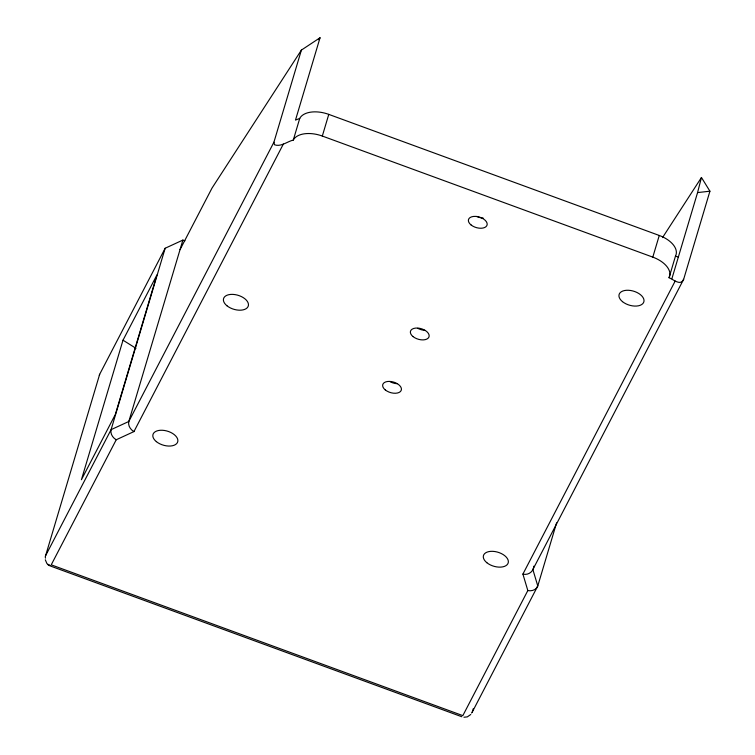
<?xml version="1.0" encoding="UTF-8"?>
<svg xmlns="http://www.w3.org/2000/svg" width="755" height="755" viewBox="0 0 755 755"><rect width="100%" height="100%" fill="white"/><g stroke="black" fill="none" stroke-linecap="round" stroke-linejoin="round"><path stroke-width="1.13" d="M678.33 257.106L675.498 256.068A24.207 13.713 16.6 0 0 659.266 235.466L328.774 114.382A24.207 13.713 16.6 0 0 299.744 118.403L295.488 120.102L320.044 37.75L301.387 50.094L273.923 142.195L274.499 144.771C280.935 147.159 287.277 141.487 293.289 140.071A24.207 13.713 16.6 0 1 322.319 136.051L652.801 257.125A24.207 13.713 16.6 0 1 669.043 277.736C673.309 279.293 680.651 286.456 683.662 279.284L709.927 191.194L701.461 177.491L662.512 237.617M671.874 278.774L697.563 192.591L701.461 177.491M45.536 558.115A8.069 4.568 16.6 0 1 45.593 555.699L99.669 374.291L165.166 248.244L182.88 240.081L184.937 240.836M123.008 340.194L81.417 479.736L115.326 414.476L156.927 274.933L123.008 340.194L135.994 348.329M165.166 248.244L111.089 429.652C110.088 433.71 112.74 437.834 116.232 439.759L133.946 431.586L283.361 144.035M182.88 240.081L128.803 421.488C127.803 425.546 130.455 429.661 133.946 431.586M293.289 140.071L299.744 118.403M322.319 136.051L328.774 114.382M471.469 712.984A8.069 4.568 16.6 0 0 472.281 712.022L473.291 708.643M533.86 566.146C533.587 571.648 528.189 575.527 522.904 574.093L675.168 281.068M556.586 522.875L537.777 585.974C536.418 589.938 531.624 591.401 527.83 590.552L522.904 574.093M652.801 257.125L659.266 235.466M669.043 277.736L675.498 256.068M180.03 249.641L212.023 188.071L301.387 50.094M45.593 555.699L111.089 429.652L128.803 421.488L273.923 142.195M116.232 439.759L51.236 564.834L462.834 715.627L527.83 590.552M683.662 279.284L532.86 569.515L537.777 585.974L472.281 712.022M318.77 39.722L320.044 37.75M470.752 714.504L467.298 716.891L463.966 717.241M697.563 192.591L709.927 191.194M461.777 716.731L50.67 566.118L46.952 563.636L45.3 559.776M99.377 375.452A8.069 4.568 16.6 0 1 99.669 374.291M483.134 218.053A9.683 5.483 16.6 0 1 476.726 216.402M397.205 383.691A9.683 5.483 16.6 0 1 390.071 381.671M424.933 330.331A9.683 5.483 16.6 0 1 417.798 328.312M49.707 565.618L47.858 564.532L49.707 565.618M226.944 305.766A12.91 7.314 16.6 0 0 248.008 306.709A12.91 7.314 16.6 0 0 232.861 294.384A12.91 7.314 16.6 0 0 226.944 305.766M486.833 562.702A12.91 7.314 16.6 0 0 507.898 563.655A12.91 7.314 16.6 0 0 492.741 551.329A12.91 7.314 16.6 0 0 486.833 562.702M622.488 301.651A12.91 7.314 16.6 0 0 643.553 302.595A12.91 7.314 16.6 0 0 628.396 290.269A12.91 7.314 16.6 0 0 622.488 301.651M156.351 441.628A12.91 7.314 16.6 0 0 177.416 442.572A12.91 7.314 16.6 0 0 162.259 430.256A12.91 7.314 16.6 0 0 156.351 441.628M385.295 389.939A9.683 5.483 16.6 0 0 401.094 390.646A9.683 5.483 16.6 0 0 389.731 381.407A9.683 5.483 16.6 0 0 385.295 389.939M471.035 224.924A9.683 5.483 16.6 0 0 486.833 225.641A9.683 5.483 16.6 0 0 475.471 216.392A9.683 5.483 16.6 0 0 471.035 224.924M413.023 336.579A9.683 5.483 16.6 0 0 428.821 337.287A9.683 5.483 16.6 0 0 417.458 328.048A9.683 5.483 16.6 0 0 413.023 336.579"/></g></svg>
